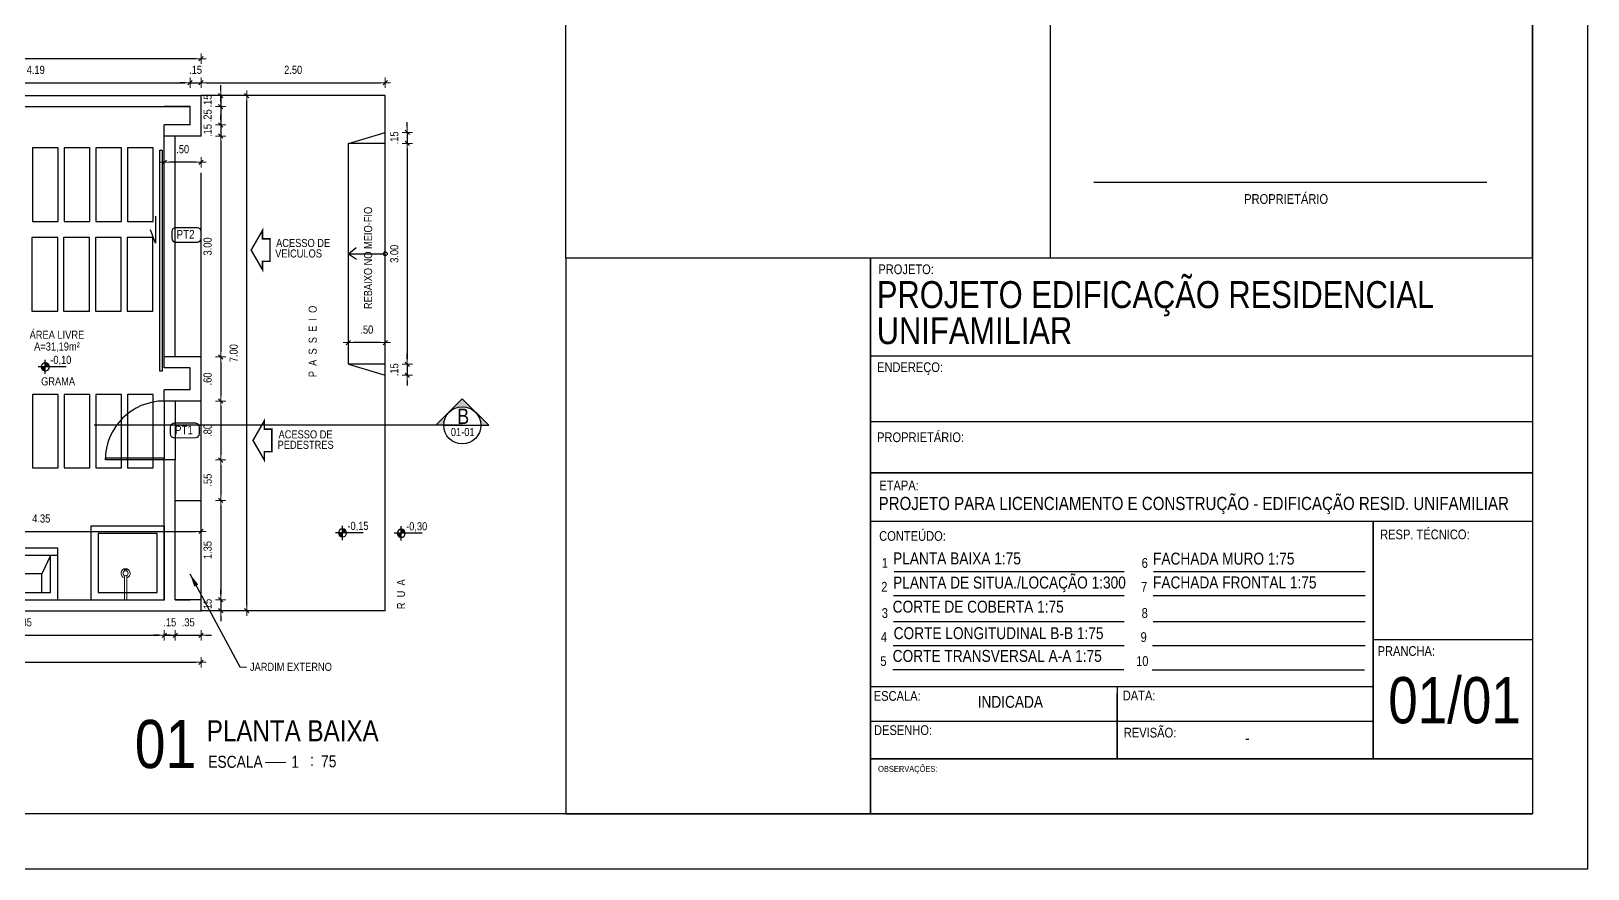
# Model space of a CAD drawing. Header units: millimetres. Extents: x -677 to -23, y -135 to 1112.
# Drawn here: x -186.03 to -164.89, y 838.58 to 849.96 of the extents above; entities that cross this region are included whole.
import ezdxf
from ezdxf.enums import TextEntityAlignment as Align

# ---------------------------------------------------------------- set-up
doc = ezdxf.new("R2010")
doc.units = ezdxf.units.MM
doc.header["$LTSCALE"] = 20
doc.header["$MEASUREMENT"] = 0
doc.header["$PDSIZE"] = -5
for name, pattern in [('DASHDOT2', [0.5, 0.25, -0.125, 0, -0.125]), ('HIDDEN2', [0.1875, 0.125, -0.0625]), ('TRAÇO-2PTOS_P', [0.625, 0.25, -0.125, 0, -0.125, 0, -0.125])]:
    doc.linetypes.add(name, pattern=pattern)
doc.layers.get('0').update_dxf_attribs({"linetype": 'CONTINUOUS'})
doc.layers.get('Defpoints').update_dxf_attribs({"linetype": 'CONTINUOUS'})
for name, color, linetype in [('AR-ALV', 5, 'CONTINUOUS'), ('ARQ-COB-PROJ', 8, 'TRAÇO-2PTOS_P'), ('COTA', 7, 'CONTINUOUS'), ('COTAS', 7, 'CONTINUOUS'), ('DIVERSOS', 1, 'CONTINUOUS'), ('E-txt-g', 3, 'CONTINUOUS'), ('E-TXT-Y', 2, 'CONTINUOUS'), ('Layer1', 7, 'CONTINUOUS'), ('LAYER4', 7, 'CONTINUOUS'), ('LAYER5', 8, 'CONTINUOUS'), ('LAYER7', 4, 'CONTINUOUS'), ("LINHA - PROJETU'S", 1, 'CONTINUOUS'), ("PRANCHA - PROJETU'S", 7, 'CONTINUOUS'), ('TEXTO', 4, 'CONTINUOUS')]:
    doc.layers.add(name, color=color, linetype=linetype)
for name, color, linetype, lineweight in [('E-Cta-W', 7, 'CONTINUOUS', 20), ('E-Lay-9', 9, 'CONTINUOUS', 9), ('E-Pen-C', 4, 'CONTINUOUS', 15), ('E-Pen-G', 3, 'CONTINUOUS', 30), ('E-Txt-W', 7, 'CONTINUOUS', 20)]:
    doc.layers.add(name, color=color, linetype=linetype, lineweight=lineweight)
doc.styles.add('F2', font='swissc.ttf')
doc.styles.add('REG60', font='romans.shx', dxfattribs={"width": 0.8, "height": 0.15})
doc.styles.add('REG80', font='romans.shx', dxfattribs={"width": 0.8, "height": 0.2})
doc.dimstyles.new('DIMENSION-1', dxfattribs={"dimtxt": 0.11, "dimasz": 0.07, "dimexe": 1, "dimexo": 0, "dimgap": 0.12, "dimtad": 1, "dimzin": 7, "dimdsep": 46, "dimtxsty": 'F2', "dimblk1": 'TRACO', "dimblk2": 'TRACO', "dimsah": 1, "dimcen": 1, "dimse1": 1, "dimse2": 1, "dimclrd": 256, "dimclre": 256, "dimclrt": 6, "dimadec": 0, "dimazin": 0, "dimtfac": 1, "dimtix": 1, "dimtmove": 2, "dimatfit": 3, "dimldrblk": 'TRACO', "dimfxl": 1, "dimtolj": 1, "dimtzin": 0, "dimarcsym": 0})
doc.dimstyles.get("Standard").update_dxf_attribs({"dimtxt": 0.18, "dimasz": 0.18, "dimexe": 0.18, "dimexo": 0.0625, "dimgap": 0.09, "dimtad": 0, "dimtih": 1, "dimtoh": 1, "dimdec": 4, "dimzin": 0, "dimdsep": 46, "dimtxsty": 'Standard', "dimcen": 0.09, "dimadec": 0, "dimazin": 0, "dimtfac": 1, "dimtdec": 4, "dimtofl": 0, "dimtmove": 0, "dimatfit": 3, "dimfxl": 1, "dimtolj": 1, "dimtzin": 0, "dimarcsym": 0})

# ---------------------------------------------------------------- blocks, each defined once
blk = doc.blocks.new('TRACO')
at = {"layer": 'E-Pen-C'}
for p, q in [((-1, 0), (1, 0)), ((0, 1), (0, -1))]:
    blk.add_line(p, q, dxfattribs=at)
at = {"layer": 'E-Pen-G'}
blk.add_line((-0.42, -0.42), (0.42, 0.42), dxfattribs=at)
blk = doc.blocks.new('*D953')
at = {"color": 4, "lineweight": -2}
blk.add_line((-186.796, 842.304), (-186.796, 848.864), dxfattribs=at)
at = {"layer": 'Defpoints', "color": 0, "linetype": 'Continuous'}
for p in [(-186.796, 848.934), (-186.584, 848.934), (-185.934, 842.234)]:
    blk.add_point(p, dxfattribs=at)
at = {"color": 4, "linetype": 'Continuous', "lineweight": -2, "xscale": 0.07, "yscale": 0.07, "zscale": 0.07}
for p, rotation in [((-186.796, 848.934), 90), ((-186.796, 842.234), 270)]:
    blk.add_blockref('TRACO', p, dxfattribs=dict(at, rotation=rotation))
at = {"color": 4, "linetype": 'Continuous', "insert": (-186.973, 845.584), "char_height": 0.11, "attachment_point": 5, "rotation": 90, "style": 'F2'}
blk.add_mtext('\\A1;6.70', dxfattribs=at)
blk = doc.blocks.new('*D976')
at = {"color": 4, "lineweight": -2}
blk.add_line((-187.99, 841.751), (-184.29, 841.751), dxfattribs=at)
at = {"layer": 'Defpoints', "color": 0, "linetype": 'Continuous'}
for p in [(-188.06, 842.234), (-184.22, 842.234), (-184.22, 841.751)]:
    blk.add_point(p, dxfattribs=at)
at = {"color": 4, "linetype": 'Continuous', "lineweight": -2, "xscale": 0.07, "yscale": 0.07, "zscale": 0.07, "rotation": 180}
blk.add_blockref('TRACO', (-188.06, 841.751), dxfattribs=at)
at = {"color": 4, "linetype": 'Continuous', "lineweight": -2, "xscale": 0.07, "yscale": 0.07, "zscale": 0.07}
blk.add_blockref('TRACO', (-184.22, 841.751), dxfattribs=at)
at = {"color": 4, "linetype": 'Continuous', "insert": (-186.14, 841.927), "char_height": 0.11, "attachment_point": 5, "style": 'F2'}
blk.add_mtext('\\A1;3.85', dxfattribs=at)
blk = doc.blocks.new('*D940')
at = {"color": 4, "lineweight": -2}
for p, q in [((-184.29, 841.751), (-184.36, 841.751)), ((-184.22, 841.751), (-184.07, 841.751)), ((-184, 841.751), (-183.93, 841.751))]:
    blk.add_line(p, q, dxfattribs=at)
at = {"layer": 'Defpoints', "color": 0, "linetype": 'Continuous'}
for p in [(-184.22, 842.234), (-184.07, 842.234), (-184.07, 841.751)]:
    blk.add_point(p, dxfattribs=at)
at = {"color": 4, "linetype": 'Continuous', "lineweight": -2, "xscale": 0.07, "yscale": 0.07, "zscale": 0.07}
blk.add_blockref('TRACO', (-184.22, 841.751), dxfattribs=at)
at = {"color": 4, "linetype": 'Continuous', "lineweight": -2, "xscale": 0.07, "yscale": 0.07, "zscale": 0.07, "rotation": 180}
blk.add_blockref('TRACO', (-184.07, 841.751), dxfattribs=at)
at = {"color": 4, "linetype": 'Continuous', "insert": (-184.145, 841.927), "char_height": 0.11, "attachment_point": 5, "style": 'F2'}
blk.add_mtext('\\A1;.15', dxfattribs=at)
blk = doc.blocks.new('*D977')
at = {"color": 4, "lineweight": -2}
blk.add_line((-208.65, 841.386), (-183.79, 841.386), dxfattribs=at)
at = {"layer": 'Defpoints', "color": 0, "linetype": 'Continuous'}
for p in [(-208.72, 842.024), (-183.72, 842.024), (-183.72, 841.386)]:
    blk.add_point(p, dxfattribs=at)
at = {"color": 4, "linetype": 'Continuous', "lineweight": -2, "xscale": 0.07, "yscale": 0.07, "zscale": 0.07, "rotation": 180}
blk.add_blockref('TRACO', (-208.72, 841.386), dxfattribs=at)
at = {"color": 4, "linetype": 'Continuous', "lineweight": -2, "xscale": 0.07, "yscale": 0.07, "zscale": 0.07}
blk.add_blockref('TRACO', (-183.72, 841.386), dxfattribs=at)
at = {"color": 4, "linetype": 'Continuous', "insert": (-195.07, 841.592), "char_height": 0.11, "attachment_point": 5, "style": 'F2'}
blk.add_mtext('\\A1;25.00', dxfattribs=at)
blk = doc.blocks.new('*D990')
at = {"color": 4, "lineweight": -2}
blk.add_line((-187.99, 849.257), (-183.94, 849.257), dxfattribs=at)
at = {"layer": 'Defpoints', "color": 0, "linetype": 'Continuous'}
for p in [(-183.87, 849.257), (-183.87, 848.934), (-188.06, 845.384)]:
    blk.add_point(p, dxfattribs=at)
at = {"color": 4, "linetype": 'Continuous', "lineweight": -2, "xscale": 0.07, "yscale": 0.07, "zscale": 0.07, "rotation": 180}
blk.add_blockref('TRACO', (-188.06, 849.257), dxfattribs=at)
at = {"color": 4, "linetype": 'Continuous', "lineweight": -2, "xscale": 0.07, "yscale": 0.07, "zscale": 0.07}
blk.add_blockref('TRACO', (-183.87, 849.257), dxfattribs=at)
at = {"color": 4, "linetype": 'Continuous', "insert": (-185.965, 849.433), "char_height": 0.11, "attachment_point": 5, "style": 'F2'}
blk.add_mtext('\\A1;4.19', dxfattribs=at)
blk = doc.blocks.new('*D944')
at = {"color": 4, "lineweight": -2}
for p, q in [((-183.94, 849.257), (-184.01, 849.257)), ((-183.87, 849.257), (-183.72, 849.257)), ((-183.65, 849.257), (-183.58, 849.257))]:
    blk.add_line(p, q, dxfattribs=at)
at = {"layer": 'Defpoints', "color": 0, "linetype": 'Continuous'}
for p in [(-183.72, 849.257), (-183.72, 849.084), (-183.87, 848.934)]:
    blk.add_point(p, dxfattribs=at)
at = {"color": 4, "linetype": 'Continuous', "lineweight": -2, "xscale": 0.07, "yscale": 0.07, "zscale": 0.07}
blk.add_blockref('TRACO', (-183.87, 849.257), dxfattribs=at)
at = {"color": 4, "linetype": 'Continuous', "lineweight": -2, "xscale": 0.07, "yscale": 0.07, "zscale": 0.07, "rotation": 180}
blk.add_blockref('TRACO', (-183.72, 849.257), dxfattribs=at)
at = {"color": 4, "linetype": 'Continuous', "insert": (-183.795, 849.433), "char_height": 0.11, "attachment_point": 5, "style": 'F2'}
blk.add_mtext('\\A1;.15', dxfattribs=at)
blk = doc.blocks.new('*D991')
at = {"color": 4, "lineweight": -2}
for p, q in [((-208.65, 849.584), (-195.347, 849.584)), ((-183.79, 849.584), (-194.793, 849.584))]:
    blk.add_line(p, q, dxfattribs=at)
at = {"layer": 'Defpoints', "color": 0, "linetype": 'Continuous'}
for p in [(-183.72, 849.584), (-208.72, 849.084), (-183.72, 849.084)]:
    blk.add_point(p, dxfattribs=at)
at = {"color": 4, "linetype": 'Continuous', "lineweight": -2, "xscale": 0.07, "yscale": 0.07, "zscale": 0.07, "rotation": 180}
blk.add_blockref('TRACO', (-208.72, 849.584), dxfattribs=at)
at = {"color": 4, "linetype": 'Continuous', "lineweight": -2, "xscale": 0.07, "yscale": 0.07, "zscale": 0.07}
blk.add_blockref('TRACO', (-183.72, 849.584), dxfattribs=at)
at = {"color": 4, "linetype": 'Continuous', "insert": (-195.07, 849.76), "char_height": 0.11, "attachment_point": 5, "style": 'F2'}
blk.add_mtext('\\A1;25.00', dxfattribs=at)
blk = doc.blocks.new('*D917')
at = {"color": 4, "lineweight": -2}
blk.add_line((-183.65, 849.257), (-181.29, 849.257), dxfattribs=at)
at = {"layer": 'Defpoints', "color": 0, "linetype": 'Continuous'}
for p in [(-181.22, 849.257), (-183.72, 848.857), (-181.22, 848.857)]:
    blk.add_point(p, dxfattribs=at)
at = {"color": 4, "linetype": 'Continuous', "lineweight": -2, "xscale": 0.07, "yscale": 0.07, "zscale": 0.07, "rotation": 180}
blk.add_blockref('TRACO', (-183.72, 849.257), dxfattribs=at)
at = {"color": 4, "linetype": 'Continuous', "lineweight": -2, "xscale": 0.07, "yscale": 0.07, "zscale": 0.07}
blk.add_blockref('TRACO', (-181.22, 849.257), dxfattribs=at)
at = {"color": 4, "linetype": 'Continuous', "insert": (-182.47, 849.433), "char_height": 0.11, "attachment_point": 5, "style": 'F2'}
blk.add_mtext('\\A1;2.50', dxfattribs=at)
blk = doc.blocks.new('*D918')
at = {"color": 4, "lineweight": -2}
for p, q in [((-180.92, 848.654), (-180.92, 848.724)), ((-180.92, 848.584), (-180.92, 848.434)), ((-180.92, 848.364), (-180.92, 848.294))]:
    blk.add_line(p, q, dxfattribs=at)
at = {"layer": 'Defpoints', "color": 0, "linetype": 'Continuous'}
for p in [(-181.079, 848.584), (-181.079, 848.434), (-180.92, 848.434)]:
    blk.add_point(p, dxfattribs=at)
at = {"color": 4, "linetype": 'Continuous', "lineweight": -2, "xscale": 0.07, "yscale": 0.07, "zscale": 0.07}
for p, rotation in [((-180.92, 848.584), 270), ((-180.92, 848.434), 90)]:
    blk.add_blockref('TRACO', p, dxfattribs=dict(at, rotation=rotation))
at = {"color": 4, "linetype": 'Continuous', "insert": (-181.096, 848.509), "char_height": 0.11, "attachment_point": 5, "rotation": 90, "style": 'F2'}
blk.add_mtext('\\A1;.15', dxfattribs=at)
blk = doc.blocks.new('*D919')
at = {"color": 4, "lineweight": -2}
blk.add_line((-180.92, 848.364), (-180.92, 845.504), dxfattribs=at)
at = {"layer": 'Defpoints', "color": 0, "linetype": 'Continuous'}
for p in [(-181.079, 848.434), (-181.079, 845.434), (-180.92, 845.434)]:
    blk.add_point(p, dxfattribs=at)
at = {"color": 4, "linetype": 'Continuous', "lineweight": -2, "xscale": 0.07, "yscale": 0.07, "zscale": 0.07}
for p, rotation in [((-180.92, 848.434), 90), ((-180.92, 845.434), 270)]:
    blk.add_blockref('TRACO', p, dxfattribs=dict(at, rotation=rotation))
at = {"color": 4, "linetype": 'Continuous', "insert": (-181.096, 846.934), "char_height": 0.11, "attachment_point": 5, "rotation": 90, "style": 'F2'}
blk.add_mtext('\\A1;3.00', dxfattribs=at)
blk = doc.blocks.new('*D920')
at = {"color": 4, "lineweight": -2}
for p, q in [((-180.92, 845.504), (-180.92, 845.574)), ((-180.92, 845.434), (-180.92, 845.284)), ((-180.92, 845.214), (-180.92, 845.144))]:
    blk.add_line(p, q, dxfattribs=at)
at = {"layer": 'Defpoints', "color": 0, "linetype": 'Continuous'}
for p in [(-181.079, 845.434), (-181.079, 845.284), (-180.92, 845.284)]:
    blk.add_point(p, dxfattribs=at)
at = {"color": 4, "linetype": 'Continuous', "lineweight": -2, "xscale": 0.07, "yscale": 0.07, "zscale": 0.07}
for p, rotation in [((-180.92, 845.434), 270), ((-180.92, 845.284), 90)]:
    blk.add_blockref('TRACO', p, dxfattribs=dict(at, rotation=rotation))
at = {"color": 4, "linetype": 'Continuous', "insert": (-181.096, 845.359), "char_height": 0.11, "attachment_point": 5, "rotation": 90, "style": 'F2'}
blk.add_mtext('\\A1;.15', dxfattribs=at)
blk = doc.blocks.new('*D921')
at = {"color": 4, "lineweight": -2}
blk.add_line((-181.29, 845.728), (-181.65, 845.728), dxfattribs=at)
at = {"layer": 'Defpoints', "color": 0, "linetype": 'Continuous'}
for p in [(-181.72, 845.728), (-181.72, 845.434), (-181.22, 845.434)]:
    blk.add_point(p, dxfattribs=at)
at = {"color": 4, "linetype": 'Continuous', "lineweight": -2, "xscale": 0.07, "yscale": 0.07, "zscale": 0.07, "rotation": 180}
blk.add_blockref('TRACO', (-181.72, 845.728), dxfattribs=at)
at = {"color": 4, "linetype": 'Continuous', "lineweight": -2, "xscale": 0.07, "yscale": 0.07, "zscale": 0.07}
blk.add_blockref('TRACO', (-181.22, 845.728), dxfattribs=at)
at = {"color": 4, "linetype": 'Continuous', "insert": (-181.47, 845.904), "char_height": 0.11, "attachment_point": 5, "style": 'F2'}
blk.add_mtext('\\A1;.50', dxfattribs=at)
blk = doc.blocks.new('*D922')
at = {"color": 4, "lineweight": -2}
for p, q in [((-183.454, 849.154), (-183.454, 849.224)), ((-183.454, 849.084), (-183.454, 848.934)), ((-183.454, 848.864), (-183.454, 848.794))]:
    blk.add_line(p, q, dxfattribs=at)
at = {"layer": 'Defpoints', "color": 0, "linetype": 'Continuous'}
for p in [(-183.72, 849.084), (-183.72, 848.934), (-183.454, 848.934)]:
    blk.add_point(p, dxfattribs=at)
at = {"color": 4, "linetype": 'Continuous', "lineweight": -2, "xscale": 0.07, "yscale": 0.07, "zscale": 0.07}
for p, rotation in [((-183.454, 849.084), 270), ((-183.454, 848.934), 90)]:
    blk.add_blockref('TRACO', p, dxfattribs=dict(at, rotation=rotation))
at = {"color": 4, "linetype": 'Continuous', "insert": (-183.631, 849.009), "char_height": 0.11, "attachment_point": 5, "rotation": 90, "style": 'F2'}
blk.add_mtext('\\A1;.15', dxfattribs=at)
blk = doc.blocks.new('*D923')
at = {"color": 4, "lineweight": -2}
for p, q in [((-183.454, 849.004), (-183.454, 849.074)), ((-183.454, 848.934), (-183.454, 848.684)), ((-183.454, 848.614), (-183.454, 848.544))]:
    blk.add_line(p, q, dxfattribs=at)
at = {"layer": 'Defpoints', "color": 0, "linetype": 'Continuous'}
for p in [(-183.72, 848.934), (-183.87, 848.684), (-183.454, 848.684)]:
    blk.add_point(p, dxfattribs=at)
at = {"color": 4, "linetype": 'Continuous', "lineweight": -2, "xscale": 0.07, "yscale": 0.07, "zscale": 0.07}
for p, rotation in [((-183.454, 848.934), 270), ((-183.454, 848.684), 90)]:
    blk.add_blockref('TRACO', p, dxfattribs=dict(at, rotation=rotation))
at = {"color": 4, "linetype": 'Continuous', "insert": (-183.631, 848.809), "char_height": 0.11, "attachment_point": 5, "rotation": 90, "style": 'F2'}
blk.add_mtext('\\A1;.25', dxfattribs=at)
blk = doc.blocks.new('*D924')
at = {"color": 4, "lineweight": -2}
blk.add_line((-183.454, 848.464), (-183.454, 845.604), dxfattribs=at)
at = {"layer": 'Defpoints', "color": 0, "linetype": 'Continuous'}
for p in [(-183.87, 848.534), (-184.07, 845.534), (-183.454, 845.534)]:
    blk.add_point(p, dxfattribs=at)
at = {"color": 4, "linetype": 'Continuous', "lineweight": -2, "xscale": 0.07, "yscale": 0.07, "zscale": 0.07}
for p, rotation in [((-183.454, 848.534), 90), ((-183.454, 845.534), 270)]:
    blk.add_blockref('TRACO', p, dxfattribs=dict(at, rotation=rotation))
at = {"color": 4, "linetype": 'Continuous', "insert": (-183.631, 847.034), "char_height": 0.11, "attachment_point": 5, "rotation": 90, "style": 'F2'}
blk.add_mtext('\\A1;3.00', dxfattribs=at)
blk = doc.blocks.new('*D925')
at = {"color": 4, "lineweight": -2}
blk.add_line((-183.454, 845.464), (-183.454, 845.004), dxfattribs=at)
at = {"layer": 'Defpoints', "color": 0, "linetype": 'Continuous'}
for p in [(-184.07, 845.534), (-184.07, 844.934), (-183.454, 844.934)]:
    blk.add_point(p, dxfattribs=at)
at = {"color": 4, "linetype": 'Continuous', "lineweight": -2, "xscale": 0.07, "yscale": 0.07, "zscale": 0.07}
for p, rotation in [((-183.454, 845.534), 90), ((-183.454, 844.934), 270)]:
    blk.add_blockref('TRACO', p, dxfattribs=dict(at, rotation=rotation))
at = {"color": 4, "linetype": 'Continuous', "insert": (-183.631, 845.234), "char_height": 0.11, "attachment_point": 5, "rotation": 90, "style": 'F2'}
blk.add_mtext('\\A1;.60', dxfattribs=at)
blk = doc.blocks.new('*D926')
at = {"color": 4, "lineweight": -2}
blk.add_line((-183.454, 844.864), (-183.454, 844.204), dxfattribs=at)
at = {"layer": 'Defpoints', "color": 0, "linetype": 'Continuous'}
for p in [(-184.07, 844.934), (-184.07, 844.134), (-183.454, 844.134)]:
    blk.add_point(p, dxfattribs=at)
at = {"color": 4, "linetype": 'Continuous', "lineweight": -2, "xscale": 0.07, "yscale": 0.07, "zscale": 0.07}
for p, rotation in [((-183.454, 844.934), 90), ((-183.454, 844.134), 270)]:
    blk.add_blockref('TRACO', p, dxfattribs=dict(at, rotation=rotation))
at = {"color": 4, "linetype": 'Continuous', "insert": (-183.631, 844.534), "char_height": 0.11, "attachment_point": 5, "rotation": 90, "style": 'F2'}
blk.add_mtext('\\A1;.80', dxfattribs=at)
blk = doc.blocks.new('*D927')
at = {"color": 4, "lineweight": -2}
blk.add_line((-183.454, 843.514), (-183.454, 842.304), dxfattribs=at)
at = {"layer": 'Defpoints', "color": 0, "linetype": 'Continuous'}
for p in [(-183.72, 843.584), (-183.72, 842.234), (-183.454, 842.234)]:
    blk.add_point(p, dxfattribs=at)
at = {"color": 4, "linetype": 'Continuous', "lineweight": -2, "xscale": 0.07, "yscale": 0.07, "zscale": 0.07}
for p, rotation in [((-183.454, 843.584), 90), ((-183.454, 842.234), 270)]:
    blk.add_blockref('TRACO', p, dxfattribs=dict(at, rotation=rotation))
at = {"color": 4, "linetype": 'Continuous', "insert": (-183.631, 842.909), "char_height": 0.11, "attachment_point": 5, "rotation": 90, "style": 'F2'}
blk.add_mtext('\\A1;1.35', dxfattribs=at)
blk = doc.blocks.new('*D928')
at = {"color": 4, "lineweight": -2}
for p, q in [((-183.454, 842.304), (-183.454, 842.374)), ((-183.454, 842.234), (-183.454, 842.084)), ((-183.454, 842.014), (-183.454, 841.944))]:
    blk.add_line(p, q, dxfattribs=at)
at = {"layer": 'Defpoints', "color": 0, "linetype": 'Continuous'}
for p in [(-183.72, 842.234), (-183.72, 842.084), (-183.454, 842.084)]:
    blk.add_point(p, dxfattribs=at)
at = {"color": 4, "linetype": 'Continuous', "lineweight": -2, "xscale": 0.07, "yscale": 0.07, "zscale": 0.07}
for p, rotation in [((-183.454, 842.234), 270), ((-183.454, 842.084), 90)]:
    blk.add_blockref('TRACO', p, dxfattribs=dict(at, rotation=rotation))
at = {"color": 4, "linetype": 'Continuous', "insert": (-183.631, 842.159), "char_height": 0.11, "attachment_point": 5, "rotation": 90, "style": 'F2'}
blk.add_mtext('\\A1;.15', dxfattribs=at)
blk = doc.blocks.new('*D929')
at = {"color": 4, "lineweight": -2}
blk.add_line((-183.101, 842.154), (-183.101, 849.014), dxfattribs=at)
at = {"layer": 'Defpoints', "color": 0, "linetype": 'Continuous'}
for p in [(-183.101, 849.084), (-181.22, 849.084), (-181.22, 842.084)]:
    blk.add_point(p, dxfattribs=at)
at = {"color": 4, "linetype": 'Continuous', "lineweight": -2, "xscale": 0.07, "yscale": 0.07, "zscale": 0.07}
for p, rotation in [((-183.101, 849.084), 90), ((-183.101, 842.084), 270)]:
    blk.add_blockref('TRACO', p, dxfattribs=dict(at, rotation=rotation))
at = {"color": 4, "linetype": 'Continuous', "insert": (-183.277, 845.584), "char_height": 0.11, "attachment_point": 5, "rotation": 90, "style": 'F2'}
blk.add_mtext('\\A1;7.00', dxfattribs=at)
blk = doc.blocks.new('Seta')
at = {"const_width": 2}
blk.add_lwpolyline([(10, 15), (10, 26), (25, 0), (10, -26), (10, -15), (0, -15), (0, 15)], close=True, dxfattribs=at)
blk = doc.blocks.new('*D930')
at = {"color": 4, "lineweight": -2}
blk.add_line((-183.79, 848.178), (-184.15, 848.178), dxfattribs=at)
at = {"layer": 'Defpoints', "color": 0, "linetype": 'Continuous'}
for p in [(-184.22, 848.325), (-183.72, 848.325), (-184.22, 848.178)]:
    blk.add_point(p, dxfattribs=at)
at = {"color": 4, "linetype": 'Continuous', "lineweight": -2, "xscale": 0.07, "yscale": 0.07, "zscale": 0.07, "rotation": 180}
blk.add_blockref('TRACO', (-184.22, 848.178), dxfattribs=at)
at = {"color": 4, "linetype": 'Continuous', "lineweight": -2, "xscale": 0.07, "yscale": 0.07, "zscale": 0.07}
blk.add_blockref('TRACO', (-183.72, 848.178), dxfattribs=at)
at = {"color": 4, "linetype": 'Continuous', "insert": (-183.97, 848.355), "char_height": 0.11, "attachment_point": 5, "style": 'F2'}
blk.add_mtext('\\A1;.50', dxfattribs=at)
blk = doc.blocks.new('*D931')
at = {"color": 4, "lineweight": -2}
for p, q in [((-183.454, 848.754), (-183.454, 848.824)), ((-183.454, 848.684), (-183.454, 848.534)), ((-183.454, 848.464), (-183.454, 848.394))]:
    blk.add_line(p, q, dxfattribs=at)
at = {"layer": 'Defpoints', "color": 0, "linetype": 'Continuous'}
for p in [(-183.87, 848.684), (-183.87, 848.534), (-183.454, 848.534)]:
    blk.add_point(p, dxfattribs=at)
at = {"color": 4, "linetype": 'Continuous', "lineweight": -2, "xscale": 0.07, "yscale": 0.07, "zscale": 0.07}
for p, rotation in [((-183.454, 848.684), 270), ((-183.454, 848.534), 90)]:
    blk.add_blockref('TRACO', p, dxfattribs=dict(at, rotation=rotation))
at = {"color": 4, "linetype": 'Continuous', "insert": (-183.631, 848.609), "char_height": 0.11, "attachment_point": 5, "rotation": 90, "style": 'F2'}
blk.add_mtext('\\A1;.15', dxfattribs=at)
blk = doc.blocks.new('*D932')
at = {"color": 4, "lineweight": -2}
blk.add_line((-183.454, 844.064), (-183.454, 843.654), dxfattribs=at)
at = {"layer": 'Defpoints', "color": 0, "linetype": 'Continuous'}
for p in [(-184.07, 844.134), (-184.07, 843.584), (-183.454, 843.584)]:
    blk.add_point(p, dxfattribs=at)
at = {"color": 4, "linetype": 'Continuous', "lineweight": -2, "xscale": 0.07, "yscale": 0.07, "zscale": 0.07}
for p, rotation in [((-183.454, 844.134), 90), ((-183.454, 843.584), 270)]:
    blk.add_blockref('TRACO', p, dxfattribs=dict(at, rotation=rotation))
at = {"color": 4, "linetype": 'Continuous', "insert": (-183.63, 843.859), "char_height": 0.11, "attachment_point": 5, "rotation": 90, "style": 'F2'}
blk.add_mtext('\\A1;.55', dxfattribs=at)
blk = doc.blocks.new('*D933')
at = {"color": 4, "lineweight": -2}
for p, q in [((-184.14, 841.751), (-184.21, 841.751)), ((-184.07, 841.751), (-183.72, 841.751)), ((-183.65, 841.751), (-183.58, 841.751))]:
    blk.add_line(p, q, dxfattribs=at)
at = {"layer": 'Defpoints', "color": 0, "linetype": 'Continuous'}
for p in [(-184.07, 842.234), (-183.72, 842.234), (-183.72, 841.751)]:
    blk.add_point(p, dxfattribs=at)
at = {"color": 4, "linetype": 'Continuous', "lineweight": -2, "xscale": 0.07, "yscale": 0.07, "zscale": 0.07}
blk.add_blockref('TRACO', (-184.07, 841.751), dxfattribs=at)
at = {"color": 4, "linetype": 'Continuous', "lineweight": -2, "xscale": 0.07, "yscale": 0.07, "zscale": 0.07, "rotation": 180}
blk.add_blockref('TRACO', (-183.72, 841.751), dxfattribs=at)
at = {"color": 4, "linetype": 'Continuous', "insert": (-183.895, 841.927), "char_height": 0.11, "attachment_point": 5, "style": 'F2'}
blk.add_mtext('\\A1;.35', dxfattribs=at)
blk = doc.blocks.new('TXT-AMB75')
at = {"layer": 'E-txt-g', "style": 'REG80', "width": 0.8, "flags": 8}
blk.add_attdef('TXT', text='', height=0.2, dxfattribs=at).set_placement((0.005, 0.296), align=Align.CENTER)
at = {"layer": 'E-Txt-W', "style": 'REG60', "width": 0.8, "flags": 8}
blk.add_attdef('TXT', text='', height=0.15, dxfattribs=at).set_placement((0.005, 0.027), align=Align.CENTER)
blk = doc.blocks.new('NIVEL')
at = {"layer": 'DIVERSOS'}
h = blk.add_hatch(color=7, dxfattribs=at)
h.paths.add_polyline_path([(0, 0.137, 0.414214), (-0.137, 0), (0, 0)])
h.paths.add_polyline_path([(0, 0), (0, -0.137, 0.414214), (0.137, 0)])
at = {"layer": 'DIVERSOS', "color": 7}
for p, q in [((0.709, 0), (-0.242, 0)), ((0, 0.242), (0, -0.242))]:
    blk.add_line(p, q, dxfattribs=at)
blk.add_circle((0, 0), 0.137, dxfattribs=at)
blk = doc.blocks.new('Chuveiro')
at = {"layer": 'E-Lay-9', "color": 8}
for p, q in [((-0.031, 0.016), (-0.36, 0.016)), ((0.051, 0.016), (0.031, 0.016)), ((0.051, 0.016), (0.051, -0.016)), ((-0.031, -0.016), (-0.36, -0.016)), ((0.051, -0.016), (0.031, -0.016))]:
    blk.add_line(p, q, dxfattribs=at)
blk.add_circle((0, 0), 0.0348, dxfattribs=at)
for centre, radius, start, end in [((0, 0), 0.0624, 194.4775, 165.5225), ((0.009, 0), 0.0444, 339.4266, 20.5734)]:
    blk.add_arc(centre, radius, start, end, dxfattribs=at)
blk = doc.blocks.new('IND_DES')
at = {"layer": 'E-Txt-W', "color": 7}
blk.add_line((0.027, -0.243), (0.198, -0.243), dxfattribs=at)
at = {"layer": 'E-txt-g', "color": 7, "style": 'F2'}
for s, p in [('ESCALA', (-0.446, -0.286)), ('1', (0.243, -0.286)), (':', (0.399, -0.271))]:
    blk.add_text(s, height=0.1, dxfattribs=at).set_placement(p)
blk.add_attdef('ESCALA', (0.49, -0.281), '', height=0.1, dxfattribs=at)
at = {"layer": 'E-Txt-W', "color": 6, "style": 'F2'}
blk.add_attdef('00', text='', height=0.4, dxfattribs=at).set_placement((-0.708, -0.288), align=Align.CENTER)
at = {"layer": 'E-TXT-Y', "color": 7, "style": 'F2'}
for tag, p in [('PROJETO', (-0.456, 0.183)), ('DESENHO', (-0.458, -0.066))]:
    blk.add_attdef(tag, p, '', height=0.175, dxfattribs=at)
blk = doc.blocks.new('A$C52F82244')
at = {"layer": 'LAYER5'}
blk.add_hatch(color=2, dxfattribs=at).paths.add_polyline_path([(0.5, 0.85), (0, 0.35), (0.15, 0.35, -1), (0.85, 0.35), (1, 0.35)])
at = {"layer": 'LAYER4', "color": 2}
blk.add_line((0.15, 0.35), (0.85, 0.35), dxfattribs=at)
at = {"layer": 'LAYER7', "color": 2}
for p, q in [((0.5, 0.85), (0, 0.35)), ((0.5, 0.85), (1, 0.35)), ((0.15, 0.35), (0, 0.35)), ((0.85, 0.35), (1, 0.35))]:
    blk.add_line(p, q, dxfattribs=at)
blk.add_circle((0.5, 0.35), 0.35, dxfattribs=at)
blk = doc.blocks.new('*D902')
at = {"color": 4, "lineweight": -2}
blk.add_line((-187.99, 843.162), (-183.79, 843.162), dxfattribs=at)
at = {"layer": 'Defpoints', "color": 0, "linetype": 'Continuous'}
for p in [(-183.72, 845.534), (-188.06, 845.384), (-183.72, 843.162)]:
    blk.add_point(p, dxfattribs=at)
at = {"color": 4, "linetype": 'Continuous', "lineweight": -2, "xscale": 0.07, "yscale": 0.07, "zscale": 0.07, "rotation": 180}
blk.add_blockref('TRACO', (-188.06, 843.162), dxfattribs=at)
at = {"color": 4, "linetype": 'Continuous', "lineweight": -2, "xscale": 0.07, "yscale": 0.07, "zscale": 0.07}
blk.add_blockref('TRACO', (-183.72, 843.162), dxfattribs=at)
at = {"color": 4, "linetype": 'Continuous', "insert": (-185.89, 843.338), "char_height": 0.11, "attachment_point": 5, "style": 'F2'}
blk.add_mtext('\\A1;4.35', dxfattribs=at)

msp = doc.modelspace()

# ---------------------------------------------------------------- linework, layer by layer
at = {"color": 5, "linetype": 'Continuous'}
for p, q in [((-165.641, 846.877), (-165.641, 859.86)), ((-208.72, 849.084), (-183.72, 849.084)), ((-183.72, 848.934), (-183.72, 849.084)), ((-208.57, 848.934), (-183.87, 848.934)), ((-183.87, 848.934), (-184.22, 848.934)), ((-183.87, 848.684), (-183.87, 848.934)), ((-183.72, 848.534), (-183.72, 848.934)), ((-184.22, 848.534), (-184.22, 848.684)), ((-183.87, 848.684), (-184.22, 848.684)), ((-183.72, 848.534), (-184.22, 848.534)), ((-165.641, 846.877), (-178.766, 846.877)), ((-174.632, 839.328), (-174.632, 846.877)), ((-165.641, 846.877), (-165.641, 839.328)), ((-184.22, 845.384), (-184.22, 845.534)), ((-183.72, 845.534), (-184.22, 845.534)), ((-183.72, 844.934), (-183.72, 845.534)), ((-174.632, 845.548), (-165.641, 845.548)), ((-183.87, 845.384), (-184.22, 845.384)), ((-183.87, 845.084), (-183.87, 845.384)), ((-184.22, 844.934), (-184.22, 845.084)), ((-183.87, 845.084), (-184.22, 845.084)), ((-183.72, 844.934), (-184.22, 844.934)), ((-174.632, 844.654), (-165.641, 844.654)), ((-184.22, 842.234), (-184.22, 844.134)), ((-184.07, 844.134), (-184.22, 844.134)), ((-184.07, 843.584), (-184.07, 844.134)), ((-174.632, 843.96), (-165.641, 843.96)), ((-184.07, 842.234), (-184.07, 843.584)), ((-174.632, 843.302), (-165.641, 843.302)), ((-167.808, 843.302), (-167.808, 840.082)), ((-208.72, 842.084), (-183.72, 842.084)), ((-188.06, 842.234), (-184.22, 842.234)), ((-183.72, 842.234), (-184.07, 842.234)), ((-183.72, 842.084), (-183.72, 842.234)), ((-167.808, 841.692), (-165.641, 841.692)), ((-167.808, 841.245), (-167.808, 840.732)), ((-167.808, 841.052), (-174.632, 841.052)), ((-171.283, 841.052), (-171.283, 840.074)), ((-174.632, 840.586), (-167.808, 840.586)), ((-165.641, 840.074), (-174.632, 840.074)), ((-178.766, 839.328), (-165.641, 839.328)), ((-178.766, 839.328), (-165.641, 839.328)), ((-178.766, 839.328), (-165.641, 839.328)), ((-177.44, 839.328), (-165.641, 839.328))]:
    msp.add_line(p, q, dxfattribs=at)
at = {"color": 7, "linetype": 'Continuous'}
msp.add_line((-166.265, 847.905), (-171.597, 847.905), dxfattribs=at)
at = {"color": 2, "linetype": 'Continuous'}
for p, q in [((-184.07, 843.584), (-184.07, 843.584)), ((-184.07, 842.234), (-183.87, 842.234))]:
    msp.add_line(p, q, dxfattribs=at)
at = {"color": 8, "linetype": 'Continuous'}
msp.add_line((-185.763, 842.834), (-185.884, 842.587), dxfattribs=at)
at = {"color": 2}
msp.add_lwpolyline([(-227.971, 838.578), (-164.891, 838.578), (-164.891, 883.128), (-227.971, 883.128)], close=True, dxfattribs=at)
at = {"color": 5, "linetype": 'Continuous'}
msp.add_lwpolyline([(-226.096, 882.378), (-165.641, 882.378), (-165.641, 839.328), (-226.096, 839.328)], close=True, dxfattribs=at)
at = {"color": 7, "linetype": 'Continuous'}
for points in [[(-178.766, 846.877), (-178.766, 859.953), (-165.641, 859.953)], [(-172.189, 846.877), (-172.189, 859.953)]]:
    msp.add_lwpolyline(points, dxfattribs=at)
at = {"color": 5, "linetype": 'Continuous'}
msp.add_lwpolyline([(-165.641, 846.877), (-178.766, 846.877), (-178.766, 839.328)], dxfattribs=at)
at = {"color": 8, "linetype": 'Continuous'}
for points in [[(-185.216, 842.234), (-184.216, 842.234), (-184.216, 843.234), (-185.216, 843.234)], [(-185.116, 842.334), (-184.316, 842.334), (-184.316, 843.134), (-185.116, 843.134)], [(-186.463, 842.234), (-185.663, 842.234), (-185.663, 842.934), (-186.463, 842.934)], [(-186.363, 842.334), (-185.763, 842.334), (-185.763, 842.834), (-186.363, 842.834)], [(-186.25, 842.334), (-185.884, 842.334), (-185.884, 842.587), (-186.25, 842.587)]]:
    msp.add_lwpolyline(points, close=True, dxfattribs=at)
at = {"color": 8, "linetype": 'Continuous', "flags": 128}
msp.add_lwpolyline([(-187.46, 842.834), (-187.46, 842.234), (-185.663, 842.234), (-185.663, 842.834), (-187.46, 842.834)], dxfattribs=at)
at = {"layer": 'AR-ALV', "color": 8, "linetype": 'Continuous'}
for p, q in [((-181.22, 849.084), (-183.72, 849.084)), ((-181.22, 842.084), (-181.22, 849.084)), ((-184.22, 845.534), (-184.22, 848.534)), ((-184.07, 845.534), (-184.07, 848.534)), ((-181.72, 848.434), (-181.22, 848.584)), ((-181.22, 848.434), (-181.72, 848.434)), ((-181.72, 845.434), (-181.72, 848.434)), ((-181.72, 846.934), (-181.616, 847.018)), ((-181.72, 846.934), (-181.22, 846.934)), ((-181.72, 846.934), (-181.61, 846.859)), ((-181.22, 845.434), (-181.72, 845.434)), ((-181.72, 845.434), (-181.22, 845.284)), ((-184.22, 844.934), (-184.22, 844.134)), ((-184.07, 844.934), (-184.07, 844.134)), ((-183.72, 842.234), (-183.72, 843.584)), ((-181.22, 842.084), (-183.72, 842.084))]:
    msp.add_line(p, q, dxfattribs=at)
at = {"layer": 'AR-ALV', "color": 2, "linetype": 'DASHDOT2'}
msp.add_line((-180.17, 844.604), (-209.604, 844.604), dxfattribs=at)
at = {"layer": 'AR-ALV', "color": 8, "linetype": 'Continuous'}
for points in [[(-186.009, 847.373), (-185.661, 847.373), (-185.661, 848.372), (-186.009, 848.372)], [(-186.009, 847.373), (-185.661, 847.373), (-185.661, 848.372), (-186.009, 848.372)], [(-185.579, 847.373), (-185.231, 847.373), (-185.231, 848.372), (-185.579, 848.372)], [(-185.149, 847.373), (-184.801, 847.373), (-184.801, 848.372), (-185.149, 848.372)], [(-184.719, 847.373), (-184.371, 847.373), (-184.371, 848.372), (-184.719, 848.372)], [(-186.016, 846.157), (-185.667, 846.157), (-185.667, 847.156), (-186.016, 847.156)], [(-185.586, 846.157), (-185.237, 846.157), (-185.237, 847.156), (-185.586, 847.156)], [(-185.155, 846.157), (-184.807, 846.157), (-184.807, 847.156), (-185.155, 847.156)], [(-184.725, 846.157), (-184.377, 846.157), (-184.377, 847.156), (-184.725, 847.156)], [(-186.009, 844.025), (-185.661, 844.025), (-185.661, 845.024), (-186.009, 845.024)], [(-186.009, 844.025), (-185.661, 844.025), (-185.661, 845.024), (-186.009, 845.024)], [(-185.579, 844.025), (-185.231, 844.025), (-185.231, 845.024), (-185.579, 845.024)], [(-185.579, 844.025), (-185.231, 844.025), (-185.231, 845.024), (-185.579, 845.024)], [(-185.149, 844.025), (-184.801, 844.025), (-184.801, 845.024), (-185.149, 845.024)], [(-185.149, 844.025), (-184.801, 844.025), (-184.801, 845.024), (-185.149, 845.024)], [(-184.719, 844.025), (-184.371, 844.025), (-184.371, 845.024), (-184.719, 845.024)], [(-184.719, 844.025), (-184.371, 844.025), (-184.371, 845.024), (-184.719, 845.024)]]:
    msp.add_lwpolyline(points, close=True, dxfattribs=at)
at = {"layer": 'AR-ALV', "color": 7, "linetype": 'Continuous'}
for points in [[(-184.25, 845.341), (-184.28, 845.341), (-184.28, 848.341), (-184.25, 848.341)], [(-184.22, 844.134), (-185.02, 844.134), (-185.02, 844.164), (-184.22, 844.164)]]:
    msp.add_lwpolyline(points, close=True, dxfattribs=at)
msp.add_lwpolyline([(-184.337, 847.447), (-184.337, 847.08), (-184.409, 847.261)], dxfattribs=at)
at = {"layer": 'AR-ALV', "color": 8, "linetype": 'Continuous'}
msp.add_circle((-181.22, 846.934), 0.0271, dxfattribs=at)
at = {"layer": 'ARQ-COB-PROJ', "linetype": 'HIDDEN2'}
for p, q in [((-183.72, 845.534), (-183.72, 848.534)), ((-183.72, 843.584), (-183.72, 844.934)), ((-184.07, 843.584), (-183.72, 843.584))]:
    msp.add_line(p, q, dxfattribs=at)
msp.add_arc((-184.22, 844.134), 0.8, 90, 180, dxfattribs=at)
at = {"layer": 'COTA', "color": 4, "linetype": 'Continuous'}
for points in [[(-183.718, 847.238, 0.331371), (-183.768, 847.288), (-184.069, 847.288, 0.332506), (-184.119, 847.238), (-184.119, 847.143, 0.330378), (-184.069, 847.093), (-183.768, 847.093, 0.331371), (-183.718, 847.143)], [(-183.741, 844.581, 0.331371), (-183.791, 844.631), (-184.091, 844.631, 0.332506), (-184.141, 844.581), (-184.141, 844.487, 0.330378), (-184.091, 844.436), (-183.791, 844.437, 0.331371), (-183.741, 844.487)]]:
    msp.add_lwpolyline(points, format="xyb", close=True, dxfattribs=at)
at = {"layer": "LINHA - PROJETU'S", "color": 5}
for p, q in [((-174.632, 846.877), (-174.632, 839.328)), ((-174.632, 845.548), (-165.641, 845.548)), ((-174.632, 843.96), (-165.641, 843.96)), ((-165.641, 843.96), (-174.632, 843.96)), ((-174.632, 843.96), (-165.641, 843.96)), ((-174.632, 843.96), (-165.641, 843.96)), ((-167.808, 841.245), (-167.808, 840.082)), ((-171.283, 840.074), (-171.283, 840.586)), ((-167.963, 840.074), (-171.283, 840.074))]:
    msp.add_line(p, q, dxfattribs=at)
at = {"layer": "LINHA - PROJETU'S", "color": 1}
msp.add_line((-171.283, 840.074), (-174.632, 840.074), dxfattribs=at)
at = {"layer": "PRANCHA - PROJETU'S", "color": 5}
for p, q in [((-174.632, 841.035), (-174.632, 846.877)), ((-167.808, 840.082), (-167.808, 843.302)), ((-174.632, 839.328), (-174.632, 841.035)), ((-174.632, 840.586), (-167.963, 840.586)), ((-171.283, 840.074), (-171.283, 840.586)), ((-174.632, 840.074), (-165.641, 840.074)), ((-174.632, 840.074), (-167.963, 840.074))]:
    msp.add_line(p, q, dxfattribs=at)
at = {"layer": "PRANCHA - PROJETU'S", "color": 7}
for p, q in [((-174.31, 842.618), (-171.185, 842.618)), ((-170.788, 842.618), (-168.352, 842.618)), ((-170.788, 842.618), (-167.915, 842.618)), ((-174.317, 842.294), (-171.185, 842.294)), ((-170.795, 842.294), (-167.915, 842.294)), ((-174.317, 841.938), (-171.185, 841.938)), ((-170.795, 841.938), (-167.915, 841.938)), ((-174.323, 841.611), (-171.185, 841.611)), ((-174.323, 841.611), (-171.185, 841.611)), ((-170.802, 841.611), (-167.915, 841.611)), ((-170.802, 841.611), (-167.915, 841.611)), ((-174.33, 841.285), (-171.192, 841.285)), ((-174.33, 841.285), (-171.192, 841.285)), ((-170.809, 841.284), (-167.922, 841.284)), ((-170.809, 841.284), (-167.922, 841.284))]:
    msp.add_line(p, q, dxfattribs=at)
at = {"layer": "PRANCHA - PROJETU'S", "color": 1}
msp.add_line((-167.808, 841.035), (-167.808, 841.037), dxfattribs=at)
at = {"layer": "PRANCHA - PROJETU'S"}
for q in [(-165.884, 839.328), (-165.641, 839.328)]:
    msp.add_line((-173.995, 839.328), q, dxfattribs=at)
at = {"layer": 'TEXTO', "color": 5}
msp.add_line((-171.283, 840.586), (-171.283, 840.956), dxfattribs=at)

# ---------------------------------------------------------------- block references
ref = msp.add_blockref('TXT-AMB75', (-185.681, 845.563), dxfattribs=dict(xscale=0.7290000000000001, yscale=0.7290000000000001, zscale=0.7290000000000001))
ref.add_attrib('TXT', 'ÁREA LIVRE', dxfattribs={"layer": 'E-txt-g', "color": 2, "height": 0.11, "style": 'F2'}).set_placement((-185.677, 845.779), align=Align.CENTER)
ref.add_attrib('TXT', 'A=31,19m²', dxfattribs={"layer": 'E-Txt-W', "height": 0.11, "style": 'F2'}).set_placement((-185.677, 845.62), align=Align.CENTER)
ref = msp.add_blockref('IND_DES', (-182.893, 840.419), dxfattribs=dict(xscale=1.636240131907927, yscale=1.636240131907927, zscale=1.636240131907927))
ref.add_attrib('00', '01', dxfattribs={"layer": 'E-Txt-W', "height": 0.6545, "style": 'F2'}).set_placement((-184.203, 839.947), align=Align.CENTER)
ref.add_attrib('DESENHO', 'PLANTA BAIXA', (-183.642, 840.311), dxfattribs={"layer": 'E-TXT-Y', "color": 2, "height": 0.28634, "style": 'F2'})
ref.add_attrib('ESCALA', '75', (-182.091, 839.958), dxfattribs={"layer": 'E-txt-g', "color": 7, "height": 0.1636, "style": 'F2'})
at = {"layer": 'COTAS', "color": 7, "linetype": 'Continuous', "xscale": 0.01021081284682192, "yscale": 0.01021081284682192, "zscale": 0.01021081284682192, "rotation": 180}
for p in [(-182.785, 846.985), (-182.76, 844.399)]:
    msp.add_blockref('Seta', p, dxfattribs=at)
at = {"layer": 'E-Lay-9', "color": 7, "rotation": 90.00000000000001}
msp.add_blockref('Chuveiro', (-184.745, 842.594), dxfattribs=at)
at = {"layer": 'LAYER4', "color": 2, "xscale": 0.7200000000000001, "yscale": 0.7200000000000001, "zscale": 0.7200000000000001}
msp.add_blockref('A$C52F82244', (-180.534, 844.352), dxfattribs=at)
at = {"layer": 'LAYER7', "color": 7, "linetype": 'Continuous', "xscale": -0.3985866620477118, "yscale": 0.3985866620477118, "zscale": 0.3985866620477118, "rotation": 180}
for p in [(-185.835, 845.398), (-181.8, 843.142), (-181.002, 843.137)]:
    msp.add_blockref('NIVEL', p, dxfattribs=at)

# ---------------------------------------------------------------- texts
at = {"color": 7, "linetype": 'Continuous', "style": 'F2'}
msp.add_text('PROPRIETÁRIO', height=0.13168, dxfattribs=at).set_placement((-168.988, 847.695), align=Align.MIDDLE)
at = {"color": 7, "style": 'F2'}
for s, height, p in [('B', 0.21, (-180.241, 844.622)), ('01-01', 0.11, (-180.329, 844.458))]:
    msp.add_text(s, height=height, dxfattribs=at).set_placement(p)
at = {"color": 4, "style": 'F2'}
msp.add_text('JARDIM EXTERNO', height=0.11, dxfattribs=at).set_placement((-183.057, 841.268))
at = {"layer": 'E-TXT-Y', "style": 'F2'}
for s, p in [('PROJETO EDIFICAÇÃO RESIDENCIAL', (-174.544, 846.197)), ('UNIFAMILIAR', (-174.546, 845.707))]:
    msp.add_text(s, height=0.36579, dxfattribs=at).set_placement(p)
at = {"layer": 'Layer1', "color": 7, "linetype": 'Continuous', "style": 'F2'}
msp.add_text('REBAIXO NO MEIO-FIO', height=0.10972, rotation=90, dxfattribs=at).set_placement((-181.398, 846.183))
at = {"layer": 'Layer1', "color": 4, "linetype": 'Continuous', "style": 'F2'}
for s, p in [('PT2', (-184.054, 847.257, 1.712)), ('PT1', (-184.076, 844.6, 1.712))]:
    msp.add_text(s, height=0.1166, dxfattribs=at).set_placement(p, align=Align.TOP_LEFT)
at = {"layer": 'Layer1', "color": 7, "linetype": 'Continuous', "style": 'F2'}
for s, p in [('VEÍCULOS', (-182.714, 846.994)), ('ACESSO DE', (-182.701, 847.136)), ('-0,10', (-185.768, 845.548)), ('GRAMA', (-185.892, 845.256)), ('ACESSO DE', (-182.668, 844.536)), ('PEDESTRES', (-182.681, 844.394)), ('-0,15', (-181.733, 843.293)), ('-0,30', (-180.936, 843.287))]:
    msp.add_text(s, height=0.1097, dxfattribs=at).set_placement(p, align=Align.TOP_LEFT)
for s, height, p in [('P  A  S  S  E  I  O', 0.10972, (-182.26, 845.258)), ('R  U  A', 0.1097, (-181.06, 842.106))]:
    msp.add_text(s, height=height, rotation=90, dxfattribs=at).set_placement(p, align=Align.TOP_LEFT)
at = {"layer": "PRANCHA - PROJETU'S", "color": 7, "style": 'F2'}
for s, height, p in [('PROJETO:', 0.1317, (-174.525, 846.658)), ('ENDEREÇO:', 0.1317, (-174.543, 845.328)), ('PROPRIETÁRIO:', 0.13168, (-174.542, 844.376)), ('ETAPA:', 0.1317, (-174.512, 843.721)), ('CONTEÚDO:', 0.1317, (-174.513, 843.035)), ('RESP. TÉCNICO:', 0.13168, (-167.712, 843.056)), ('1', 0.132, (-174.478, 842.668)), ('6', 0.132, (-170.95, 842.668)), ('2', 0.132, (-174.485, 842.344)), ('7', 0.132, (-170.957, 842.344)), ('3', 0.132, (-174.478, 841.988)), ('8', 0.132, (-170.95, 841.988)), ('4', 0.132, (-174.491, 841.662)), ('9', 0.132, (-170.964, 841.661)), ('5', 0.132, (-174.498, 841.335)), ('10', 0.1317, (-171.025, 841.335)), ('PRANCHA:', 0.1317, (-167.746, 841.472)), ('ESCALA:', 0.1317, (-174.587, 840.862)), ('DATA:', 0.1317, (-171.206, 840.867)), ('DESENHO:', 0.1317, (-174.583, 840.397)), ('REVISÃO:', 0.1317, (-171.192, 840.363))]:
    msp.add_text(s, height=height, dxfattribs=at).set_placement(p)
at = {"layer": "PRANCHA - PROJETU'S", "color": 2, "style": 'F2'}
for s, height, p in [('PLANTA BAIXA 1:75', 0.16221, (-174.324, 842.715)), ('FACHADA MURO 1:75', 0.16221, (-170.795, 842.712)), ('PLANTA DE SITUA./LOCAÇÃO 1:300', 0.16221, (-174.324, 842.387)), ('FACHADA FRONTAL 1:75', 0.16221, (-170.795, 842.388)), ('CORTE DE COBERTA 1:75', 0.16221, (-174.33, 842.059)), ('CORTE LONGITUDINAL B-B 1:75', 0.16221, (-174.317, 841.699)), ('CORTE TRANSVERSAL A-A 1:75', 0.16221, (-174.33, 841.39)), ('01/01', 0.6275, (-167.601, 840.556)), ('INDICADA', 0.1622, (-173.176, 840.766)), ('-', 0.162, (-169.544, 840.275))]:
    msp.add_text(s, height=height, dxfattribs=at).set_placement(p)
at = {"layer": "PRANCHA - PROJETU'S", "style": 'F2'}
msp.add_text('OBSERVAÇÕES:', height=0.0811, dxfattribs=at).set_placement((-174.528, 839.896))
at = {"layer": 'TEXTO', "color": 2, "style": 'F2'}
msp.add_text('PROJETO PARA LICENCIAMENTO E CONSTRUÇÃO - EDIFICAÇÃO RESID. UNIFAMILIAR ', height=0.17883, dxfattribs=at).set_placement((-174.521, 843.453))

# ---------------------------------------------------------------- dimensions: what is measured, and where the dimension line sits
at = {"color": 8, "linetype": 'Continuous'}
for base, p1, p2, picture, middle in [((-183.72, 849.584), (-208.72, 849.084), (-183.72, 849.084), '*D991', (-195.07, 849.76)), ((-183.72, 841.386), (-208.72, 842.024), (-183.72, 842.024), '*D977', (-195.07, 841.592))]:
    dim = msp.add_linear_dim(base=base, p1=p1, p2=p2, dimstyle='DIMENSION-1', override={"dimclrd": 4, "dimclrt": 4, "dimadec": 8, "dimfxl": 0.5, "dimfxlon": 1}, dxfattribs=at)
    dim.commit()
    dim.dimension.update_dxf_attribs({"geometry": picture, "text_midpoint": middle, "dimtype": 160})
for base, p1, p2, picture, middle in [((-183.87, 849.257), (-188.06, 845.384), (-183.87, 848.934), '*D990', (-185.965, 849.433)), ((-183.72, 849.257), (-183.87, 848.934), (-183.72, 849.084), '*D944', (-183.795, 849.433)), ((-184.07, 841.751), (-184.22, 842.234), (-184.07, 842.234), '*D940', (-184.145, 841.927)), ((-183.72, 841.751), (-184.07, 842.234), (-183.72, 842.234), '*D933', (-183.895, 841.927))]:
    dim = msp.add_linear_dim(base=base, p1=p1, p2=p2, dimstyle='DIMENSION-1', override={"dimclrd": 4, "dimclrt": 4, "dimadec": 8, "dimfxl": 0.5, "dimfxlon": 1}, dxfattribs=at)
    dim.commit()
    dim.dimension.update_dxf_attribs({"geometry": picture, "text_midpoint": middle})
for base, p1, p2, angle, picture, middle in [((-181.22, 849.257), (-183.72, 848.857), (-181.22, 848.857), 180, '*D917', (-182.47, 849.433)), ((-183.454, 848.684), (-183.72, 848.934), (-183.87, 848.684), 270, '*D923', (-183.631, 848.809)), ((-183.454, 848.934), (-183.72, 849.084), (-183.72, 848.934), 270, '*D922', (-183.631, 849.009)), ((-183.101, 849.084), (-181.22, 842.084), (-181.22, 849.084), 270, '*D929', (-183.277, 845.584)), ((-186.796, 848.934), (-185.934, 842.234), (-186.584, 848.934), 270, '*D953', (-186.973, 845.584)), ((-183.454, 848.534), (-183.87, 848.684), (-183.87, 848.534), 270, '*D931', (-183.631, 848.609)), ((-184.22, 848.178), (-183.72, 848.325), (-184.22, 848.325), 180, '*D930', (-183.97, 848.355)), ((-183.454, 845.534), (-183.87, 848.534), (-184.07, 845.534), 270, '*D924', (-183.631, 847.034)), ((-180.92, 845.434), (-181.079, 848.434), (-181.079, 845.434), 90, '*D919', (-181.096, 846.934)), ((-181.72, 845.728), (-181.22, 845.434), (-181.72, 845.434), 180, '*D921', (-181.47, 845.904)), ((-183.454, 844.934), (-184.07, 845.534), (-184.07, 844.934), 270, '*D925', (-183.631, 845.234)), ((-180.92, 845.284), (-181.079, 845.434), (-181.079, 845.284), 90, '*D920', (-181.096, 845.359)), ((-183.454, 844.134), (-184.07, 844.934), (-184.07, 844.134), 270, '*D926', (-183.631, 844.534)), ((-183.454, 843.584), (-184.07, 844.134), (-184.07, 843.584), 270, '*D932', (-183.63, 843.859)), ((-183.454, 842.234), (-183.72, 843.584), (-183.72, 842.234), 270, '*D927', (-183.631, 842.909)), ((-183.454, 842.084), (-183.72, 842.234), (-183.72, 842.084), 270, '*D928', (-183.631, 842.159))]:
    dim = msp.add_linear_dim(base=base, p1=p1, p2=p2, angle=angle, dimstyle='DIMENSION-1', override={"dimclrd": 4, "dimclrt": 4, "dimadec": 8, "dimfxl": 0.5, "dimfxlon": 1}, dxfattribs=at)
    dim.commit()
    dim.dimension.update_dxf_attribs({"geometry": picture, "text_midpoint": middle})
dim = msp.add_aligned_dim(p1=(-181.079, 848.584), p2=(-181.079, 848.434), distance=0.159, dimstyle='DIMENSION-1', override={"dimclrd": 4, "dimclrt": 4, "dimadec": 8, "dimfxl": 0.5, "dimfxlon": 1}, dxfattribs=at)
dim.commit()
dim.dimension.update_dxf_attribs({"geometry": '*D918', "text_midpoint": (-181.096, 848.509)})
for base, p1, p2, text, picture, middle in [((-183.72, 843.162), (-188.06, 845.384), (-183.72, 845.534), '4.35', '*D902', (-185.89, 843.338)), ((-184.22, 841.751), (-188.06, 842.234), (-184.22, 842.234), '3.85', '*D976', (-186.14, 841.927))]:
    dim = msp.add_linear_dim(base=base, p1=p1, p2=p2, text=text, dimstyle='DIMENSION-1', override={"dimclrd": 4, "dimclrt": 4, "dimadec": 8, "dimfxl": 0.5, "dimfxlon": 1}, dxfattribs=at)
    dim.commit()
    dim.dimension.update_dxf_attribs({"geometry": picture, "text_midpoint": middle})

# ---------------------------------------------------------------- leaders
at = {"layer": 'E-Cta-W', "color": 4}
msp.add_leader([(-183.871, 842.586), (-183.195, 841.322), (-183.102, 841.32)], dimstyle='Standard', dxfattribs=at)

doc.saveas('drawing.dxf')
